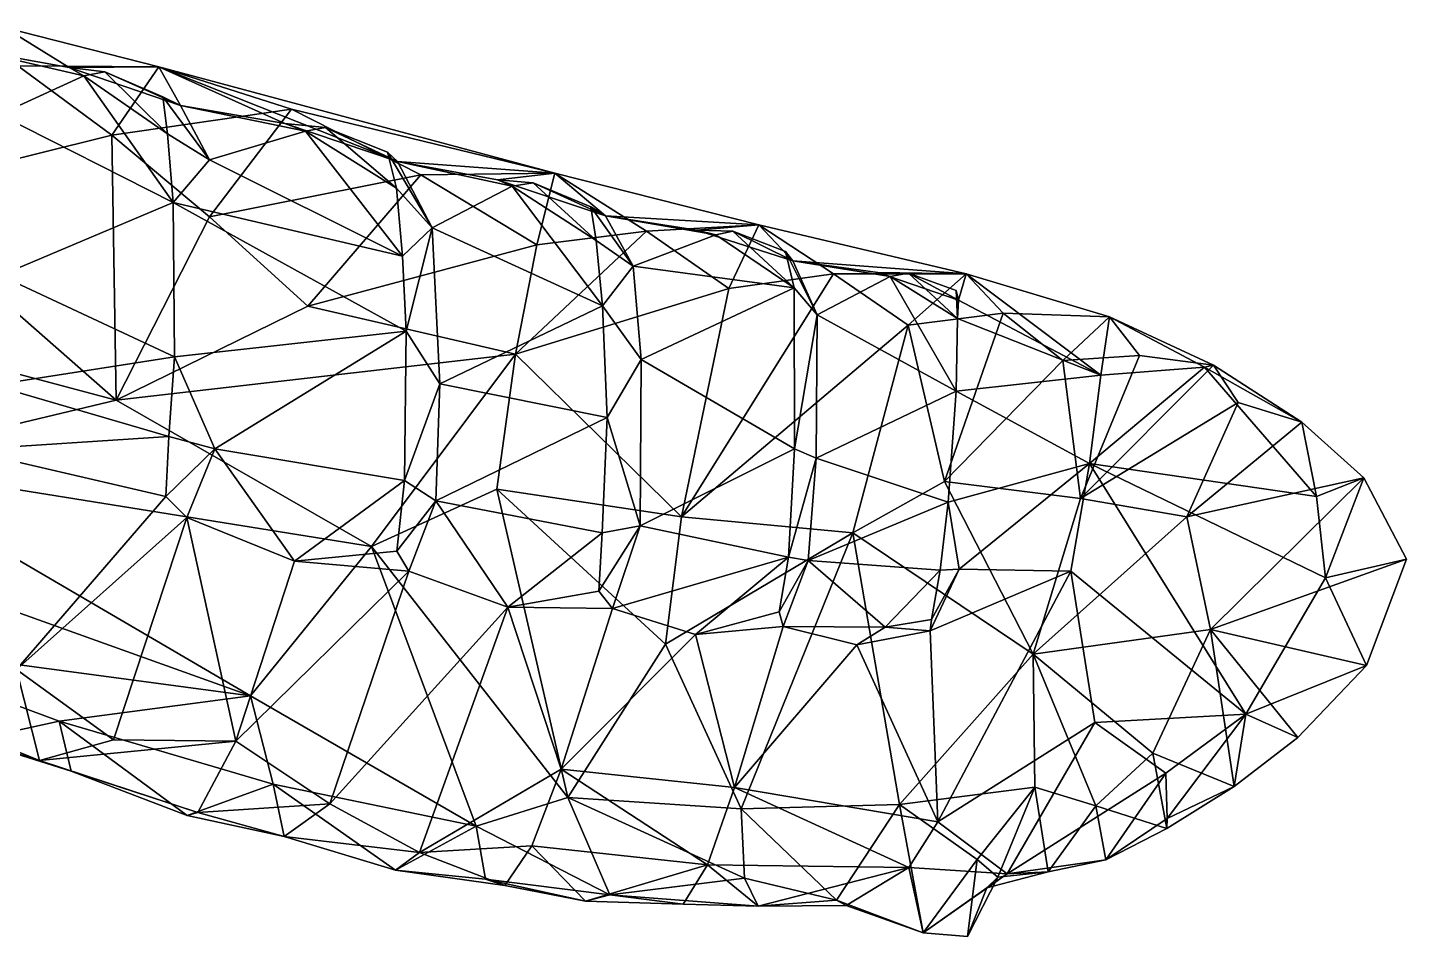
# Model space of a CAD drawing. Extents: x -0.62 to 0.62, y -0.64 to 0.55.
# Drawn here: x 0.3683 to 0.6228, y -0.4906 to -0.3229 of the extents above; entities that cross this region are included whole.
import ezdxf

# ---------------------------------------------------------------- set-up
doc = ezdxf.new("R2010")
doc.units = 0
doc.layers.add('TRTL_GRN$LWO', color=1, linetype='CONTINUOUS')

msp = doc.modelspace()

# ---------------------------------------------------------------- linework, layer by layer
at = {"layer": 'TRTL_GRN$LWO'}
for points in [[(0.35791, -0.32699, -0.09465), (0.37603, -0.33025, -0.10645), (0.3641, -0.32285, -0.11027)], [(0.3641, -0.32285, -0.11027), (0.39253, -0.33007, -0.12738), (0.36651, -0.32994, -0.12537)], [(0.37603, -0.33025, -0.10645), (0.39253, -0.33007, -0.12738), (0.3641, -0.32285, -0.11027)], [(0.37603, -0.33025, -0.10645), (0.35791, -0.32699, -0.09465), (0.3787, -0.33178, -0.10112)], [(0.3787, -0.33178, -0.10112), (0.35791, -0.32699, -0.09465), (0.3631, -0.33891, -0.09092)], [(0.36651, -0.32994, -0.12537), (0.3839, -0.34272, -0.14204), (0.3411, -0.35335, -0.12898)], [(0.3839, -0.34272, -0.14204), (0.36651, -0.32994, -0.12537), (0.39253, -0.33007, -0.12738)], [(0.37603, -0.33025, -0.10645), (0.39655, -0.33721, -0.11677), (0.39253, -0.33007, -0.12738)], [(0.3787, -0.33178, -0.10112), (0.3826, -0.33102, -0.1059), (0.37603, -0.33025, -0.10645)], [(0.37603, -0.33025, -0.10645), (0.3826, -0.33102, -0.1059), (0.39655, -0.33721, -0.11677)], [(0.41704, -0.33792, -0.14743), (0.3839, -0.34272, -0.14204), (0.39253, -0.33007, -0.12738)], [(0.41704, -0.33792, -0.14743), (0.39253, -0.33007, -0.12738), (0.46561, -0.34975, -0.16965)], [(0.39655, -0.33721, -0.11677), (0.41579, -0.34058, -0.12954), (0.39253, -0.33007, -0.12738)], [(0.41579, -0.34058, -0.12954), (0.4366, -0.34758, -0.1402), (0.39253, -0.33007, -0.12738)], [(0.4366, -0.34758, -0.1402), (0.46561, -0.34975, -0.16965), (0.39253, -0.33007, -0.12738)], [(0.3787, -0.33178, -0.10112), (0.3631, -0.33891, -0.09092), (0.3952, -0.35513, -0.09948)], [(0.39413, -0.34245, -0.10291), (0.3826, -0.33102, -0.1059), (0.3787, -0.33178, -0.10112)], [(0.3787, -0.33178, -0.10112), (0.3952, -0.35513, -0.09948), (0.39413, -0.34245, -0.10291)], [(0.39413, -0.34245, -0.10291), (0.39327, -0.33564, -0.10941), (0.3826, -0.33102, -0.1059)], [(0.3826, -0.33102, -0.1059), (0.39327, -0.33564, -0.10941), (0.39655, -0.33721, -0.11677)], [(0.4019, -0.34729, -0.11359), (0.39327, -0.33564, -0.10941), (0.39413, -0.34245, -0.10291)], [(0.4019, -0.34729, -0.11359), (0.39655, -0.33721, -0.11677), (0.39327, -0.33564, -0.10941)], [(0.4019, -0.35781, -0.15836), (0.3839, -0.34272, -0.14204), (0.41704, -0.33792, -0.14743)], [(0.41579, -0.34058, -0.12954), (0.39655, -0.33721, -0.11677), (0.41963, -0.34197, -0.12471)], [(0.41963, -0.34197, -0.12471), (0.39655, -0.33721, -0.11677), (0.4019, -0.34729, -0.11359)], [(0.44092, -0.35005, -0.16921), (0.4019, -0.35781, -0.15836), (0.41704, -0.33792, -0.14743)], [(0.44092, -0.35005, -0.16921), (0.41704, -0.33792, -0.14743), (0.46561, -0.34975, -0.16965)], [(0.3631, -0.33891, -0.09092), (0.36335, -0.3686, -0.08572), (0.3952, -0.35513, -0.09948)], [(0.41963, -0.34197, -0.12471), (0.42332, -0.34127, -0.12954), (0.41579, -0.34058, -0.12954)], [(0.41579, -0.34058, -0.12954), (0.42332, -0.34127, -0.12954), (0.4366, -0.34758, -0.1402)], [(0.38467, -0.39165, -0.16094), (0.3411, -0.35335, -0.12898), (0.3839, -0.34272, -0.14204)], [(0.38467, -0.39165, -0.16094), (0.3839, -0.34272, -0.14204), (0.4019, -0.35781, -0.15836)], [(0.4019, -0.34729, -0.11359), (0.39413, -0.34245, -0.10291), (0.3952, -0.35513, -0.09948)], [(0.41963, -0.34197, -0.12471), (0.4019, -0.34729, -0.11359), (0.43752, -0.36505, -0.12331)], [(0.43639, -0.35247, -0.12712), (0.42332, -0.34127, -0.12954), (0.41963, -0.34197, -0.12471)], [(0.41963, -0.34197, -0.12471), (0.43752, -0.36505, -0.12331), (0.43639, -0.35247, -0.12712)], [(0.43639, -0.35247, -0.12712), (0.43475, -0.34586, -0.13352), (0.42332, -0.34127, -0.12954)], [(0.42332, -0.34127, -0.12954), (0.43475, -0.34586, -0.13352), (0.4366, -0.34758, -0.1402)], [(0.44297, -0.3598, -0.13625), (0.4366, -0.34758, -0.1402), (0.43475, -0.34586, -0.13352)], [(0.44297, -0.3598, -0.13625), (0.43475, -0.34586, -0.13352), (0.43639, -0.35247, -0.12712)], [(0.4019, -0.34729, -0.11359), (0.3952, -0.35513, -0.09948), (0.43752, -0.36505, -0.12331)], [(0.45502, -0.35095, -0.15261), (0.4366, -0.34758, -0.1402), (0.45777, -0.35215, -0.14727)], [(0.4366, -0.34758, -0.1402), (0.45502, -0.35095, -0.15261), (0.46561, -0.34975, -0.16965)], [(0.45777, -0.35215, -0.14727), (0.4366, -0.34758, -0.1402), (0.44297, -0.3598, -0.13625)], [(0.4019, -0.35781, -0.15836), (0.44092, -0.35005, -0.16921), (0.42002, -0.3743, -0.17364)], [(0.42002, -0.3743, -0.17364), (0.44092, -0.35005, -0.16921), (0.46232, -0.36296, -0.18627)], [(0.46232, -0.36296, -0.18627), (0.44092, -0.35005, -0.16921), (0.46561, -0.34975, -0.16965)], [(0.45502, -0.35095, -0.15261), (0.475, -0.35759, -0.16275), (0.46561, -0.34975, -0.16965)], [(0.45777, -0.35215, -0.14727), (0.46161, -0.35153, -0.1522), (0.45502, -0.35095, -0.15261)], [(0.45502, -0.35095, -0.15261), (0.46161, -0.35153, -0.1522), (0.475, -0.35759, -0.16275)], [(0.48253, -0.36044, -0.19127), (0.46232, -0.36296, -0.18627), (0.46561, -0.34975, -0.16965)], [(0.475, -0.35759, -0.16275), (0.50324, -0.35923, -0.19076), (0.46561, -0.34975, -0.16965)], [(0.48253, -0.36044, -0.19127), (0.46561, -0.34975, -0.16965), (0.50324, -0.35923, -0.19076)], [(0.38467, -0.39165, -0.16094), (0.33708, -0.37893, -0.13422), (0.3411, -0.35335, -0.12898)], [(0.44297, -0.3598, -0.13625), (0.43639, -0.35247, -0.12712), (0.43752, -0.36505, -0.12331)], [(0.45777, -0.35215, -0.14727), (0.44297, -0.3598, -0.13625), (0.47442, -0.37424, -0.1451)], [(0.47323, -0.36215, -0.14902), (0.46161, -0.35153, -0.1522), (0.45777, -0.35215, -0.14727)], [(0.45777, -0.35215, -0.14727), (0.47442, -0.37424, -0.1451), (0.47323, -0.36215, -0.14902)], [(0.47323, -0.36215, -0.14902), (0.47229, -0.35593, -0.15581), (0.46161, -0.35153, -0.1522)], [(0.46161, -0.35153, -0.1522), (0.47229, -0.35593, -0.15581), (0.475, -0.35759, -0.16275)], [(0.3952, -0.35513, -0.09948), (0.36335, -0.3686, -0.08572), (0.39544, -0.38363, -0.0959)], [(0.3952, -0.35513, -0.09948), (0.39544, -0.38363, -0.0959), (0.43816, -0.3789, -0.12065)], [(0.3952, -0.35513, -0.09948), (0.43816, -0.3789, -0.12065), (0.43752, -0.36505, -0.12331)], [(0.48005, -0.36686, -0.15919), (0.475, -0.35759, -0.16275), (0.47229, -0.35593, -0.15581)], [(0.48005, -0.36686, -0.15919), (0.47229, -0.35593, -0.15581), (0.47323, -0.36215, -0.14902)], [(0.38467, -0.39165, -0.16094), (0.4019, -0.35781, -0.15836), (0.42002, -0.3743, -0.17364)], [(0.4918, -0.36024, -0.17394), (0.475, -0.35759, -0.16275), (0.49531, -0.36112, -0.16909)], [(0.49531, -0.36112, -0.16909), (0.475, -0.35759, -0.16275), (0.48005, -0.36686, -0.15919)], [(0.50324, -0.35923, -0.19076), (0.475, -0.35759, -0.16275), (0.4918, -0.36024, -0.17394)], [(0.43816, -0.3789, -0.12065), (0.44297, -0.3598, -0.13625), (0.43752, -0.36505, -0.12331)], [(0.43816, -0.3789, -0.12065), (0.4444, -0.38862, -0.13001), (0.44297, -0.3598, -0.13625)], [(0.44297, -0.3598, -0.13625), (0.4444, -0.38862, -0.13001), (0.47442, -0.37424, -0.1451)], [(0.48253, -0.36044, -0.19127), (0.49771, -0.37102, -0.20463), (0.45834, -0.38311, -0.19428)], [(0.48253, -0.36044, -0.19127), (0.45834, -0.38311, -0.19428), (0.46232, -0.36296, -0.18627)], [(0.50981, -0.37088, -0.16964), (0.49531, -0.36112, -0.16909), (0.48005, -0.36686, -0.15919)], [(0.49771, -0.37102, -0.20463), (0.48253, -0.36044, -0.19127), (0.50324, -0.35923, -0.19076)], [(0.50324, -0.35923, -0.19076), (0.4918, -0.36024, -0.17394), (0.50954, -0.3659, -0.18267)], [(0.49531, -0.36112, -0.16909), (0.49845, -0.36046, -0.17353), (0.4918, -0.36024, -0.17394)], [(0.4918, -0.36024, -0.17394), (0.49845, -0.36046, -0.17353), (0.50954, -0.3659, -0.18267)], [(0.50981, -0.37088, -0.16964), (0.49845, -0.36046, -0.17353), (0.49531, -0.36112, -0.16909)], [(0.51703, -0.36831, -0.20906), (0.49771, -0.37102, -0.20463), (0.50324, -0.35923, -0.19076)], [(0.50981, -0.37088, -0.16964), (0.50818, -0.36417, -0.17656), (0.49845, -0.36046, -0.17353)], [(0.49845, -0.36046, -0.17353), (0.50818, -0.36417, -0.17656), (0.50954, -0.3659, -0.18267)], [(0.54152, -0.36831, -0.21112), (0.50324, -0.35923, -0.19076), (0.50954, -0.3659, -0.18267)], [(0.51703, -0.36831, -0.20906), (0.50324, -0.35923, -0.19076), (0.54152, -0.36831, -0.21112)], [(0.42002, -0.3743, -0.17364), (0.46232, -0.36296, -0.18627), (0.45834, -0.38311, -0.19428)], [(0.48005, -0.36686, -0.15919), (0.47323, -0.36215, -0.14902), (0.47442, -0.37424, -0.1451)], [(0.51403, -0.37587, -0.17807), (0.50954, -0.3659, -0.18267), (0.50818, -0.36417, -0.17656)], [(0.51403, -0.37587, -0.17807), (0.50818, -0.36417, -0.17656), (0.50981, -0.37088, -0.16964)], [(0.52522, -0.36808, -0.19302), (0.50954, -0.3659, -0.18267), (0.5275, -0.36882, -0.18772)], [(0.5275, -0.36882, -0.18772), (0.50954, -0.3659, -0.18267), (0.51403, -0.37587, -0.17807)], [(0.54152, -0.36831, -0.21112), (0.50954, -0.3659, -0.18267), (0.52522, -0.36808, -0.19302)], [(0.36335, -0.3686, -0.08572), (0.36193, -0.38884, -0.08551), (0.39544, -0.38363, -0.0959)], [(0.48157, -0.38409, -0.15413), (0.48005, -0.36686, -0.15919), (0.47442, -0.37424, -0.1451)], [(0.50981, -0.37088, -0.16964), (0.48005, -0.36686, -0.15919), (0.48157, -0.38409, -0.15413)], [(0.48899, -0.41314, -0.21578), (0.49771, -0.37102, -0.20463), (0.51703, -0.36831, -0.20906)], [(0.5308, -0.37776, -0.2209), (0.48899, -0.41314, -0.21578), (0.51703, -0.36831, -0.20906)], [(0.53965, -0.38996, -0.18325), (0.5275, -0.36882, -0.18772), (0.51403, -0.37587, -0.17807)], [(0.5308, -0.37776, -0.2209), (0.51703, -0.36831, -0.20906), (0.54152, -0.36831, -0.21112)], [(0.5275, -0.36882, -0.18772), (0.53086, -0.36816, -0.19215), (0.52522, -0.36808, -0.19302)], [(0.52522, -0.36808, -0.19302), (0.53086, -0.36816, -0.19215), (0.5401, -0.37315, -0.20064)], [(0.54152, -0.36831, -0.21112), (0.52522, -0.36808, -0.19302), (0.5401, -0.37315, -0.20064)], [(0.53991, -0.37656, -0.18821), (0.53086, -0.36816, -0.19215), (0.5275, -0.36882, -0.18772)], [(0.53965, -0.38996, -0.18325), (0.53991, -0.37656, -0.18821), (0.5275, -0.36882, -0.18772)], [(0.54834, -0.37556, -0.22478), (0.5308, -0.37776, -0.2209), (0.54152, -0.36831, -0.21112)], [(0.53991, -0.37656, -0.18821), (0.53965, -0.37138, -0.19475), (0.53086, -0.36816, -0.19215)], [(0.53086, -0.36816, -0.19215), (0.53965, -0.37138, -0.19475), (0.5401, -0.37315, -0.20064)], [(0.56638, -0.387, -0.21434), (0.54152, -0.36831, -0.21112), (0.5401, -0.37315, -0.20064)], [(0.56638, -0.387, -0.21434), (0.56794, -0.37622, -0.22615), (0.54152, -0.36831, -0.21112)], [(0.54834, -0.37556, -0.22478), (0.54152, -0.36831, -0.21112), (0.56794, -0.37622, -0.22615)], [(0.49771, -0.37102, -0.20463), (0.48899, -0.41314, -0.21578), (0.45834, -0.38311, -0.19428)], [(0.50983, -0.4006, -0.16183), (0.50981, -0.37088, -0.16964), (0.48157, -0.38409, -0.15413)], [(0.51403, -0.37587, -0.17807), (0.50981, -0.37088, -0.16964), (0.50983, -0.4006, -0.16183)], [(0.5401, -0.37315, -0.20064), (0.53965, -0.37138, -0.19475), (0.53991, -0.37656, -0.18821)], [(0.56638, -0.387, -0.21434), (0.5401, -0.37315, -0.20064), (0.53991, -0.37656, -0.18821)], [(0.38467, -0.39165, -0.16094), (0.42002, -0.3743, -0.17364), (0.45834, -0.38311, -0.19428)], [(0.4444, -0.38862, -0.13001), (0.47525, -0.39481, -0.14103), (0.47442, -0.37424, -0.1451)], [(0.47525, -0.39481, -0.14103), (0.48157, -0.38409, -0.15413), (0.47442, -0.37424, -0.1451)], [(0.51386, -0.40231, -0.17155), (0.51403, -0.37587, -0.17807), (0.50983, -0.4006, -0.16183)], [(0.53965, -0.38996, -0.18325), (0.51403, -0.37587, -0.17807), (0.51386, -0.40231, -0.17155)], [(0.53755, -0.40666, -0.23575), (0.5308, -0.37776, -0.2209), (0.54834, -0.37556, -0.22478)], [(0.55934, -0.38433, -0.23472), (0.53755, -0.40666, -0.23575), (0.54834, -0.37556, -0.22478)], [(0.55934, -0.38433, -0.23472), (0.54834, -0.37556, -0.22478), (0.56794, -0.37622, -0.22615)], [(0.57351, -0.38338, -0.23776), (0.55934, -0.38433, -0.23472), (0.56794, -0.37622, -0.22615)], [(0.56638, -0.387, -0.21434), (0.58548, -0.38552, -0.23211), (0.56794, -0.37622, -0.22615)], [(0.58548, -0.38552, -0.23211), (0.58713, -0.38518, -0.24016), (0.56794, -0.37622, -0.22615)], [(0.56794, -0.37622, -0.22615), (0.58713, -0.38518, -0.24016), (0.57351, -0.38338, -0.23776)], [(0.33603, -0.40323, -0.1353), (0.33708, -0.37893, -0.13422), (0.38467, -0.39165, -0.16094)], [(0.39544, -0.38363, -0.0959), (0.40286, -0.40059, -0.10692), (0.43816, -0.3789, -0.12065)], [(0.40286, -0.40059, -0.10692), (0.43789, -0.40643, -0.11828), (0.43816, -0.3789, -0.12065)], [(0.43816, -0.3789, -0.12065), (0.43789, -0.40643, -0.11828), (0.4444, -0.38862, -0.13001)], [(0.5308, -0.37776, -0.2209), (0.52061, -0.41614, -0.2306), (0.48899, -0.41314, -0.21578)], [(0.5308, -0.37776, -0.2209), (0.53755, -0.40666, -0.23575), (0.52061, -0.41614, -0.2306)], [(0.53965, -0.38996, -0.18325), (0.56638, -0.387, -0.21434), (0.53991, -0.37656, -0.18821)], [(0.39442, -0.39832, -0.09567), (0.39544, -0.38363, -0.0959), (0.36193, -0.38884, -0.08551)], [(0.43181, -0.41862, -0.18838), (0.38467, -0.39165, -0.16094), (0.45834, -0.38311, -0.19428)], [(0.39442, -0.39832, -0.09567), (0.40286, -0.40059, -0.10692), (0.39544, -0.38363, -0.0959)], [(0.43181, -0.41862, -0.18838), (0.45834, -0.38311, -0.19428), (0.45489, -0.40807, -0.19889)], [(0.48899, -0.41314, -0.21578), (0.45489, -0.40807, -0.19889), (0.45834, -0.38311, -0.19428)], [(0.47525, -0.39481, -0.14103), (0.48134, -0.41479, -0.15036), (0.48157, -0.38409, -0.15413)], [(0.50983, -0.4006, -0.16183), (0.48157, -0.38409, -0.15413), (0.48134, -0.41479, -0.15036)], [(0.56264, -0.40975, -0.2467), (0.55934, -0.38433, -0.23472), (0.57351, -0.38338, -0.23776)], [(0.56264, -0.40975, -0.2467), (0.57351, -0.38338, -0.23776), (0.58713, -0.38518, -0.24016)], [(0.55934, -0.38433, -0.23472), (0.56264, -0.40975, -0.2467), (0.53755, -0.40666, -0.23575)], [(0.56264, -0.40975, -0.2467), (0.58713, -0.38518, -0.24016), (0.59171, -0.39208, -0.24793)], [(0.58548, -0.38552, -0.23211), (0.56429, -0.4033, -0.20894), (0.60614, -0.40943, -0.24636)], [(0.58548, -0.38552, -0.23211), (0.56638, -0.387, -0.21434), (0.56429, -0.4033, -0.20894)], [(0.58548, -0.38552, -0.23211), (0.60347, -0.39566, -0.25062), (0.58713, -0.38518, -0.24016)], [(0.58548, -0.38552, -0.23211), (0.60614, -0.40943, -0.24636), (0.60347, -0.39566, -0.25062)], [(0.59171, -0.39208, -0.24793), (0.58713, -0.38518, -0.24016), (0.60347, -0.39566, -0.25062)], [(0.39442, -0.39832, -0.09567), (0.36193, -0.38884, -0.08551), (0.35677, -0.40081, -0.08618)], [(0.44366, -0.41022, -0.12896), (0.4444, -0.38862, -0.13001), (0.43789, -0.40643, -0.11828)], [(0.4444, -0.38862, -0.13001), (0.44366, -0.41022, -0.12896), (0.47525, -0.39481, -0.14103)], [(0.53965, -0.38996, -0.18325), (0.56429, -0.4033, -0.20894), (0.56638, -0.387, -0.21434)], [(0.38467, -0.39165, -0.16094), (0.43181, -0.41862, -0.18838), (0.33603, -0.40323, -0.1353)], [(0.53965, -0.38996, -0.18325), (0.51386, -0.40231, -0.17155), (0.5382, -0.41046, -0.17958)], [(0.5382, -0.41046, -0.17958), (0.56429, -0.4033, -0.20894), (0.53965, -0.38996, -0.18325)], [(0.58221, -0.41317, -0.2547), (0.56264, -0.40975, -0.2467), (0.59171, -0.39208, -0.24793)], [(0.58221, -0.41317, -0.2547), (0.59171, -0.39208, -0.24793), (0.60347, -0.39566, -0.25062)], [(0.44366, -0.41022, -0.12896), (0.47436, -0.41613, -0.13972), (0.47525, -0.39481, -0.14103)], [(0.47525, -0.39481, -0.14103), (0.47436, -0.41613, -0.13972), (0.48134, -0.41479, -0.15036)], [(0.61487, -0.40593, -0.25981), (0.58221, -0.41317, -0.2547), (0.60347, -0.39566, -0.25062)], [(0.60614, -0.40943, -0.24636), (0.61487, -0.40593, -0.25981), (0.60347, -0.39566, -0.25062)], [(0.39387, -0.40938, -0.10008), (0.39442, -0.39832, -0.09567), (0.35677, -0.40081, -0.08618)], [(0.40286, -0.40059, -0.10692), (0.39442, -0.39832, -0.09567), (0.39387, -0.40938, -0.10008)], [(0.39387, -0.40938, -0.10008), (0.35677, -0.40081, -0.08618), (0.36626, -0.44135, -0.10623)], [(0.39387, -0.40938, -0.10008), (0.39771, -0.41326, -0.10735), (0.40286, -0.40059, -0.10692)], [(0.40286, -0.40059, -0.10692), (0.39771, -0.41326, -0.10735), (0.41756, -0.42132, -0.11853)], [(0.43789, -0.40643, -0.11828), (0.40286, -0.40059, -0.10692), (0.41756, -0.42132, -0.11853)], [(0.50872, -0.42058, -0.16048), (0.50983, -0.4006, -0.16183), (0.48134, -0.41479, -0.15036)], [(0.51386, -0.40231, -0.17155), (0.50983, -0.4006, -0.16183), (0.50872, -0.42058, -0.16048)], [(0.33603, -0.40323, -0.1353), (0.40945, -0.44622, -0.17249), (0.297, -0.40589, -0.11027)], [(0.43181, -0.41862, -0.18838), (0.40945, -0.44622, -0.17249), (0.33603, -0.40323, -0.1353)], [(0.51236, -0.42121, -0.17002), (0.51386, -0.40231, -0.17155), (0.50872, -0.42058, -0.16048)], [(0.51386, -0.40231, -0.17155), (0.51236, -0.42121, -0.17002), (0.5382, -0.41046, -0.17958)], [(0.5382, -0.41046, -0.17958), (0.5402, -0.42279, -0.18996), (0.56429, -0.4033, -0.20894)], [(0.5402, -0.42279, -0.18996), (0.56086, -0.42317, -0.20633), (0.56429, -0.4033, -0.20894)], [(0.56429, -0.4033, -0.20894), (0.56086, -0.42317, -0.20633), (0.59312, -0.4496, -0.24267)], [(0.56429, -0.4033, -0.20894), (0.59312, -0.4496, -0.24267), (0.60784, -0.42442, -0.25)], [(0.56429, -0.4033, -0.20894), (0.60784, -0.42442, -0.25), (0.60614, -0.40943, -0.24636)], [(0.40945, -0.44622, -0.17249), (0.33463, -0.43618, -0.12356), (0.297, -0.40589, -0.11027)], [(0.43648, -0.41949, -0.12255), (0.43789, -0.40643, -0.11828), (0.41756, -0.42132, -0.11853)], [(0.43648, -0.41949, -0.12255), (0.44366, -0.41022, -0.12896), (0.43789, -0.40643, -0.11828)], [(0.52061, -0.41614, -0.2306), (0.53755, -0.40666, -0.23575), (0.5539, -0.43851, -0.24796)], [(0.5539, -0.43851, -0.24796), (0.53755, -0.40666, -0.23575), (0.56264, -0.40975, -0.2467)], [(0.58658, -0.43395, -0.25956), (0.58221, -0.41317, -0.2547), (0.61487, -0.40593, -0.25981)], [(0.58658, -0.43395, -0.25956), (0.61487, -0.40593, -0.25981), (0.62276, -0.42097, -0.26807)], [(0.60614, -0.40943, -0.24636), (0.60784, -0.42442, -0.25), (0.61487, -0.40593, -0.25981)], [(0.60784, -0.42442, -0.25), (0.62276, -0.42097, -0.26807), (0.61487, -0.40593, -0.25981)], [(0.39771, -0.41326, -0.10735), (0.39387, -0.40938, -0.10008), (0.36626, -0.44135, -0.10623)], [(0.43181, -0.41862, -0.18838), (0.45489, -0.40807, -0.19889), (0.46804, -0.46493, -0.20115)], [(0.45489, -0.40807, -0.19889), (0.48605, -0.43666, -0.21598), (0.46804, -0.46493, -0.20115)], [(0.45489, -0.40807, -0.19889), (0.48899, -0.41314, -0.21578), (0.48605, -0.43666, -0.21598)], [(0.43648, -0.41949, -0.12255), (0.43866, -0.42316, -0.1291), (0.44366, -0.41022, -0.12896)], [(0.44366, -0.41022, -0.12896), (0.43866, -0.42316, -0.1291), (0.45692, -0.42982, -0.14013)], [(0.47436, -0.41613, -0.13972), (0.44366, -0.41022, -0.12896), (0.45692, -0.42982, -0.14013)], [(0.51236, -0.42121, -0.17002), (0.53673, -0.42299, -0.17872), (0.5382, -0.41046, -0.17958)], [(0.5382, -0.41046, -0.17958), (0.53673, -0.42299, -0.17872), (0.5402, -0.42279, -0.18996)], [(0.5539, -0.43851, -0.24796), (0.56264, -0.40975, -0.2467), (0.58221, -0.41317, -0.2547)], [(0.39771, -0.41326, -0.10735), (0.36626, -0.44135, -0.10623), (0.38421, -0.45429, -0.12047)], [(0.40678, -0.45459, -0.12767), (0.39771, -0.41326, -0.10735), (0.38421, -0.45429, -0.12047)], [(0.40678, -0.45459, -0.12767), (0.41756, -0.42132, -0.11853), (0.39771, -0.41326, -0.10735)], [(0.48605, -0.43666, -0.21598), (0.48899, -0.41314, -0.21578), (0.52061, -0.41614, -0.2306)], [(0.58221, -0.41317, -0.2547), (0.58658, -0.43395, -0.25956), (0.5539, -0.43851, -0.24796)], [(0.47376, -0.4269, -0.14374), (0.47436, -0.41613, -0.13972), (0.45692, -0.42982, -0.14013)], [(0.48134, -0.41479, -0.15036), (0.47436, -0.41613, -0.13972), (0.47376, -0.4269, -0.14374)], [(0.47376, -0.4269, -0.14374), (0.47628, -0.43006, -0.1506), (0.48134, -0.41479, -0.15036)], [(0.50872, -0.42058, -0.16048), (0.48134, -0.41479, -0.15036), (0.47628, -0.43006, -0.1506)], [(0.48605, -0.43666, -0.21598), (0.52061, -0.41614, -0.2306), (0.49999, -0.46707, -0.21835)], [(0.52061, -0.41614, -0.2306), (0.52919, -0.46627, -0.23372), (0.49999, -0.46707, -0.21835)], [(0.52061, -0.41614, -0.2306), (0.5539, -0.43851, -0.24796), (0.52919, -0.46627, -0.23372)], [(0.40945, -0.44622, -0.17249), (0.43181, -0.41862, -0.18838), (0.4511, -0.47023, -0.18823)], [(0.41756, -0.42132, -0.11853), (0.43866, -0.42316, -0.1291), (0.43648, -0.41949, -0.12255)], [(0.43181, -0.41862, -0.18838), (0.46804, -0.46493, -0.20115), (0.4511, -0.47023, -0.18823)], [(0.43866, -0.42316, -0.1291), (0.41756, -0.42132, -0.11853), (0.40678, -0.45459, -0.12767)], [(0.50872, -0.42058, -0.16048), (0.47628, -0.43006, -0.1506), (0.49159, -0.43485, -0.16067)], [(0.50702, -0.43068, -0.16398), (0.50872, -0.42058, -0.16048), (0.49159, -0.43485, -0.16067)], [(0.50702, -0.43068, -0.16398), (0.51236, -0.42121, -0.17002), (0.50872, -0.42058, -0.16048)], [(0.50702, -0.43068, -0.16398), (0.50773, -0.4334, -0.17003), (0.51236, -0.42121, -0.17002)], [(0.51236, -0.42121, -0.17002), (0.50773, -0.4334, -0.17003), (0.52659, -0.43353, -0.1773)], [(0.51236, -0.42121, -0.17002), (0.52659, -0.43353, -0.1773), (0.53673, -0.42299, -0.17872)], [(0.61538, -0.44062, -0.26718), (0.58658, -0.43395, -0.25956), (0.62276, -0.42097, -0.26807)], [(0.61538, -0.44062, -0.26718), (0.62276, -0.42097, -0.26807), (0.60784, -0.42442, -0.25)], [(0.43866, -0.42316, -0.1291), (0.40678, -0.45459, -0.12767), (0.42408, -0.46615, -0.14209)], [(0.45692, -0.42982, -0.14013), (0.43866, -0.42316, -0.1291), (0.42408, -0.46615, -0.14209)], [(0.53673, -0.42299, -0.17872), (0.52659, -0.43353, -0.1773), (0.53512, -0.43211, -0.18236)], [(0.53487, -0.43419, -0.18827), (0.5402, -0.42279, -0.18996), (0.53512, -0.43211, -0.18236)], [(0.56086, -0.42317, -0.20633), (0.5402, -0.42279, -0.18996), (0.53487, -0.43419, -0.18827)], [(0.56086, -0.42317, -0.20633), (0.53487, -0.43419, -0.18827), (0.53627, -0.46943, -0.20409)], [(0.5402, -0.42279, -0.18996), (0.53673, -0.42299, -0.17872), (0.53512, -0.43211, -0.18236)], [(0.56086, -0.42317, -0.20633), (0.53627, -0.46943, -0.20409), (0.56529, -0.45114, -0.21768)], [(0.56086, -0.42317, -0.20633), (0.56529, -0.45114, -0.21768), (0.59312, -0.4496, -0.24267)], [(0.60784, -0.42442, -0.25), (0.59312, -0.4496, -0.24267), (0.61538, -0.44062, -0.26718)], [(0.47376, -0.4269, -0.14374), (0.45692, -0.42982, -0.14013), (0.47628, -0.43006, -0.1506)], [(0.45692, -0.42982, -0.14013), (0.42408, -0.46615, -0.14209), (0.44063, -0.47513, -0.15673)], [(0.45692, -0.42982, -0.14013), (0.44063, -0.47513, -0.15673), (0.4668, -0.45972, -0.15653)], [(0.4668, -0.45972, -0.15653), (0.47628, -0.43006, -0.1506), (0.45692, -0.42982, -0.14013)], [(0.47628, -0.43006, -0.1506), (0.4668, -0.45972, -0.15653), (0.49159, -0.43485, -0.16067)], [(0.50702, -0.43068, -0.16398), (0.49159, -0.43485, -0.16067), (0.50773, -0.4334, -0.17003)], [(0.53512, -0.43211, -0.18236), (0.52659, -0.43353, -0.1773), (0.53487, -0.43419, -0.18827)], [(0.49159, -0.43485, -0.16067), (0.4668, -0.45972, -0.15653), (0.4988, -0.46314, -0.17607)], [(0.4988, -0.46314, -0.17607), (0.50773, -0.4334, -0.17003), (0.49159, -0.43485, -0.16067)], [(0.52135, -0.4368, -0.17961), (0.50773, -0.4334, -0.17003), (0.4988, -0.46314, -0.17607)], [(0.52659, -0.43353, -0.1773), (0.50773, -0.4334, -0.17003), (0.52135, -0.4368, -0.17961)], [(0.52659, -0.43353, -0.1773), (0.52135, -0.4368, -0.17961), (0.53487, -0.43419, -0.18827)], [(0.53627, -0.46943, -0.20409), (0.53487, -0.43419, -0.18827), (0.52135, -0.4368, -0.17961)], [(0.5539, -0.43851, -0.24796), (0.58658, -0.43395, -0.25956), (0.57597, -0.45677, -0.25528)], [(0.59095, -0.46295, -0.25599), (0.57597, -0.45677, -0.25528), (0.58658, -0.43395, -0.25956)], [(0.58658, -0.43395, -0.25956), (0.61538, -0.44062, -0.26718), (0.60275, -0.45391, -0.26172)], [(0.59095, -0.46295, -0.25599), (0.58658, -0.43395, -0.25956), (0.60275, -0.45391, -0.26172)], [(0.35814, -0.45435, -0.12184), (0.33463, -0.43618, -0.12356), (0.37415, -0.45089, -0.1455)], [(0.33463, -0.43618, -0.12356), (0.40945, -0.44622, -0.17249), (0.37415, -0.45089, -0.1455)], [(0.46804, -0.46493, -0.20115), (0.48605, -0.43666, -0.21598), (0.49999, -0.46707, -0.21835)], [(0.53627, -0.46943, -0.20409), (0.52135, -0.4368, -0.17961), (0.4988, -0.46314, -0.17607)], [(0.5539, -0.43851, -0.24796), (0.55421, -0.46303, -0.24605), (0.52919, -0.46627, -0.23372)], [(0.5539, -0.43851, -0.24796), (0.56546, -0.46647, -0.24945), (0.55421, -0.46303, -0.24605)], [(0.57597, -0.45677, -0.25528), (0.56546, -0.46647, -0.24945), (0.5539, -0.43851, -0.24796)], [(0.36626, -0.44135, -0.10623), (0.34019, -0.4458, -0.10698), (0.37053, -0.45815, -0.12319)], [(0.38421, -0.45429, -0.12047), (0.36626, -0.44135, -0.10623), (0.37053, -0.45815, -0.12319)], [(0.59312, -0.4496, -0.24267), (0.60275, -0.45391, -0.26172), (0.61538, -0.44062, -0.26718)], [(0.33689, -0.44481, -0.11538), (0.37053, -0.45815, -0.12319), (0.34019, -0.4458, -0.10698)], [(0.33689, -0.44481, -0.11538), (0.35814, -0.45435, -0.12184), (0.37053, -0.45815, -0.12319)], [(0.37415, -0.45089, -0.1455), (0.40945, -0.44622, -0.17249), (0.41366, -0.46253, -0.16753)], [(0.41366, -0.46253, -0.16753), (0.40945, -0.44622, -0.17249), (0.4511, -0.47023, -0.18823)], [(0.56529, -0.45114, -0.21768), (0.57834, -0.46044, -0.23331), (0.59312, -0.4496, -0.24267)], [(0.59312, -0.4496, -0.24267), (0.57834, -0.46044, -0.23331), (0.57863, -0.46884, -0.24134)], [(0.59312, -0.4496, -0.24267), (0.57863, -0.46884, -0.24134), (0.59095, -0.46295, -0.25599)], [(0.59312, -0.4496, -0.24267), (0.59095, -0.46295, -0.25599), (0.60275, -0.45391, -0.26172)], [(0.35814, -0.45435, -0.12184), (0.37415, -0.45089, -0.1455), (0.3764, -0.46009, -0.13711)], [(0.3978, -0.46828, -0.14369), (0.3764, -0.46009, -0.13711), (0.37415, -0.45089, -0.1455)], [(0.3978, -0.46828, -0.14369), (0.37415, -0.45089, -0.1455), (0.41366, -0.46253, -0.16753)], [(0.56529, -0.45114, -0.21768), (0.53627, -0.46943, -0.20409), (0.54906, -0.47903, -0.22294)], [(0.56529, -0.45114, -0.21768), (0.54906, -0.47903, -0.22294), (0.57834, -0.46044, -0.23331)], [(0.3764, -0.46009, -0.13711), (0.37053, -0.45815, -0.12319), (0.35814, -0.45435, -0.12184)], [(0.40678, -0.45459, -0.12767), (0.38421, -0.45429, -0.12047), (0.37053, -0.45815, -0.12319)], [(0.40678, -0.45459, -0.12767), (0.37053, -0.45815, -0.12319), (0.39974, -0.46772, -0.13937)], [(0.42408, -0.46615, -0.14209), (0.40678, -0.45459, -0.12767), (0.39974, -0.46772, -0.13937)], [(0.56546, -0.46647, -0.24945), (0.57597, -0.45677, -0.25528), (0.57855, -0.47069, -0.24972)], [(0.57597, -0.45677, -0.25528), (0.59095, -0.46295, -0.25599), (0.57855, -0.47069, -0.24972)], [(0.3764, -0.46009, -0.13711), (0.39974, -0.46772, -0.13937), (0.37053, -0.45815, -0.12319)], [(0.3764, -0.46009, -0.13711), (0.3978, -0.46828, -0.14369), (0.39974, -0.46772, -0.13937)], [(0.44063, -0.47513, -0.15673), (0.46137, -0.47388, -0.16323), (0.4668, -0.45972, -0.15653)], [(0.4668, -0.45972, -0.15653), (0.46137, -0.47388, -0.16323), (0.49379, -0.47737, -0.18278)], [(0.4988, -0.46314, -0.17607), (0.4668, -0.45972, -0.15653), (0.49379, -0.47737, -0.18278)], [(0.54906, -0.47903, -0.22294), (0.56728, -0.47649, -0.24108), (0.57834, -0.46044, -0.23331)], [(0.57863, -0.46884, -0.24134), (0.57834, -0.46044, -0.23331), (0.56728, -0.47649, -0.24108)], [(0.3978, -0.46828, -0.14369), (0.41366, -0.46253, -0.16753), (0.41568, -0.47217, -0.15899)], [(0.43624, -0.47837, -0.16524), (0.41366, -0.46253, -0.16753), (0.4511, -0.47023, -0.18823)], [(0.43624, -0.47837, -0.16524), (0.41568, -0.47217, -0.15899), (0.41366, -0.46253, -0.16753)], [(0.55421, -0.46303, -0.24605), (0.54356, -0.47642, -0.2359), (0.52919, -0.46627, -0.23372)], [(0.55421, -0.46303, -0.24605), (0.54737, -0.47968, -0.23489), (0.54356, -0.47642, -0.2359)], [(0.55421, -0.46303, -0.24605), (0.55663, -0.47869, -0.23615), (0.54737, -0.47968, -0.23489)], [(0.55421, -0.46303, -0.24605), (0.56546, -0.46647, -0.24945), (0.55663, -0.47869, -0.23615)], [(0.57863, -0.46884, -0.24134), (0.57855, -0.47069, -0.24972), (0.59095, -0.46295, -0.25599)], [(0.4511, -0.47023, -0.18823), (0.46804, -0.46493, -0.20115), (0.47579, -0.48293, -0.19306)], [(0.50064, -0.47983, -0.21186), (0.46804, -0.46493, -0.20115), (0.49999, -0.46707, -0.21835)], [(0.50064, -0.47983, -0.21186), (0.47579, -0.48293, -0.19306), (0.46804, -0.46493, -0.20115)], [(0.53096, -0.47788, -0.20727), (0.4988, -0.46314, -0.17607), (0.49379, -0.47737, -0.18278)], [(0.53096, -0.47788, -0.20727), (0.53627, -0.46943, -0.20409), (0.4988, -0.46314, -0.17607)], [(0.41568, -0.47217, -0.15899), (0.39974, -0.46772, -0.13937), (0.3978, -0.46828, -0.14369)], [(0.41568, -0.47217, -0.15899), (0.42408, -0.46615, -0.14209), (0.39974, -0.46772, -0.13937)], [(0.41568, -0.47217, -0.15899), (0.44063, -0.47513, -0.15673), (0.42408, -0.46615, -0.14209)], [(0.52919, -0.46627, -0.23372), (0.51758, -0.48392, -0.21767), (0.49999, -0.46707, -0.21835)], [(0.51758, -0.48392, -0.21767), (0.50064, -0.47983, -0.21186), (0.49999, -0.46707, -0.21835)], [(0.52919, -0.46627, -0.23372), (0.53358, -0.48992, -0.22884), (0.51758, -0.48392, -0.21767)], [(0.52919, -0.46627, -0.23372), (0.54356, -0.47642, -0.2359), (0.53358, -0.48992, -0.22884)], [(0.55663, -0.47869, -0.23615), (0.56546, -0.46647, -0.24945), (0.56728, -0.47649, -0.24108)], [(0.56546, -0.46647, -0.24945), (0.57855, -0.47069, -0.24972), (0.56728, -0.47649, -0.24108)], [(0.43624, -0.47837, -0.16524), (0.4511, -0.47023, -0.18823), (0.4528, -0.48003, -0.17993)], [(0.4528, -0.48003, -0.17993), (0.4511, -0.47023, -0.18823), (0.47579, -0.48293, -0.19306)], [(0.53627, -0.46943, -0.20409), (0.53096, -0.47788, -0.20727), (0.54906, -0.47903, -0.22294)], [(0.56728, -0.47649, -0.24108), (0.57855, -0.47069, -0.24972), (0.57863, -0.46884, -0.24134)], [(0.41568, -0.47217, -0.15899), (0.43624, -0.47837, -0.16524), (0.44063, -0.47513, -0.15673)], [(0.43624, -0.47837, -0.16524), (0.45637, -0.4812, -0.17128), (0.44063, -0.47513, -0.15673)], [(0.44063, -0.47513, -0.15673), (0.45637, -0.4812, -0.17128), (0.46137, -0.47388, -0.16323)], [(0.46137, -0.47388, -0.16323), (0.45637, -0.4812, -0.17128), (0.4713, -0.48411, -0.18544)], [(0.46137, -0.47388, -0.16323), (0.4713, -0.48411, -0.18544), (0.49379, -0.47737, -0.18278)], [(0.4713, -0.48411, -0.18544), (0.48928, -0.48467, -0.19077), (0.49379, -0.47737, -0.18278)], [(0.50313, -0.48501, -0.20422), (0.49379, -0.47737, -0.18278), (0.48928, -0.48467, -0.19077)], [(0.50313, -0.48501, -0.20422), (0.53096, -0.47788, -0.20727), (0.49379, -0.47737, -0.18278)], [(0.50313, -0.48501, -0.20422), (0.51935, -0.48487, -0.2143), (0.53096, -0.47788, -0.20727)], [(0.53096, -0.47788, -0.20727), (0.51935, -0.48487, -0.2143), (0.53358, -0.48992, -0.22884)], [(0.53358, -0.48992, -0.22884), (0.54906, -0.47903, -0.22294), (0.53096, -0.47788, -0.20727)], [(0.54356, -0.47642, -0.2359), (0.54177, -0.4906, -0.23398), (0.53358, -0.48992, -0.22884)], [(0.54177, -0.4906, -0.23398), (0.54356, -0.47642, -0.2359), (0.54737, -0.47968, -0.23489)], [(0.54906, -0.47903, -0.22294), (0.55663, -0.47869, -0.23615), (0.56728, -0.47649, -0.24108)], [(0.45637, -0.4812, -0.17128), (0.43624, -0.47837, -0.16524), (0.4528, -0.48003, -0.17993)], [(0.45637, -0.4812, -0.17128), (0.4528, -0.48003, -0.17993), (0.4713, -0.48411, -0.18544)], [(0.4528, -0.48003, -0.17993), (0.47579, -0.48293, -0.19306), (0.4713, -0.48411, -0.18544)], [(0.50064, -0.47983, -0.21186), (0.50313, -0.48501, -0.20422), (0.47579, -0.48293, -0.19306)], [(0.50064, -0.47983, -0.21186), (0.51758, -0.48392, -0.21767), (0.50313, -0.48501, -0.20422)], [(0.53358, -0.48992, -0.22884), (0.54531, -0.48163, -0.22989), (0.54906, -0.47903, -0.22294)], [(0.54177, -0.4906, -0.23398), (0.54737, -0.47968, -0.23489), (0.54531, -0.48163, -0.22989)], [(0.54906, -0.47903, -0.22294), (0.54531, -0.48163, -0.22989), (0.55663, -0.47869, -0.23615)], [(0.55663, -0.47869, -0.23615), (0.54531, -0.48163, -0.22989), (0.54737, -0.47968, -0.23489)], [(0.47579, -0.48293, -0.19306), (0.48928, -0.48467, -0.19077), (0.4713, -0.48411, -0.18544)], [(0.47579, -0.48293, -0.19306), (0.50313, -0.48501, -0.20422), (0.48928, -0.48467, -0.19077)], [(0.53358, -0.48992, -0.22884), (0.54177, -0.4906, -0.23398), (0.54531, -0.48163, -0.22989)], [(0.51758, -0.48392, -0.21767), (0.51935, -0.48487, -0.2143), (0.50313, -0.48501, -0.20422)], [(0.51758, -0.48392, -0.21767), (0.53358, -0.48992, -0.22884), (0.51935, -0.48487, -0.2143)]]:
    msp.add_3dface(points, dxfattribs=at)

doc.saveas('drawing.dxf')
